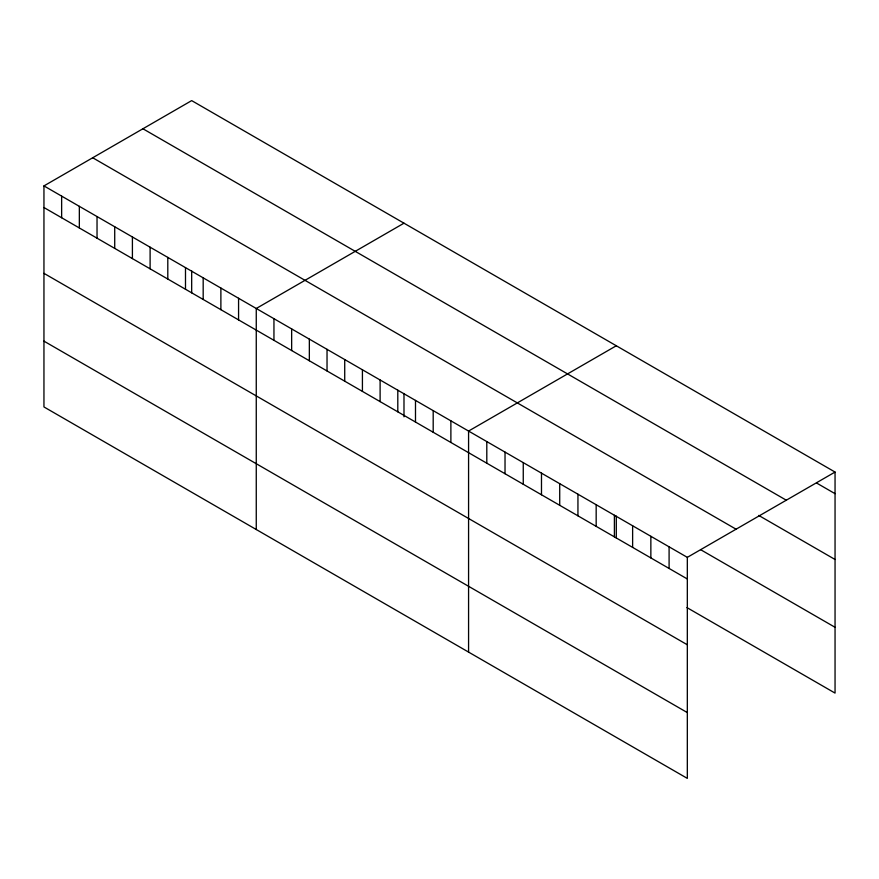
<?xml version="1.0" encoding="UTF-8"?>
<svg xmlns="http://www.w3.org/2000/svg" width="879" height="879" viewBox="0 0 879 879"><rect width="100%" height="100%" fill="white"/><g stroke="black" fill="none" stroke-linecap="round" stroke-linejoin="round"><path stroke-width="1.32" d="M43.95 185.908L687.323 557.352L687.323 778.387L43.95 406.944L43.95 185.908L191.677 100.613L835.05 472.056L835.05 693.091L686.938 607.587M403.988 223.189L256.261 308.485L256.261 529.521M616.3 345.766L468.573 431.062L468.573 652.097M687.323 557.352L835.05 472.056M816.822 483.153L835.05 493.679M142.925 128.763L786.298 500.206M758.72 515.424L835.05 559.483M92.702 157.759L736.075 529.202M700.618 549.672L835.05 627.287M43.95 207.532L687.323 578.975M43.95 273.336L687.323 644.779M43.95 341.14L687.323 712.583M669.095 546.826L669.095 568.449M650.856 536.3L650.856 557.923M632.627 525.774L632.627 547.397M616.3 516.083L616.3 538.014M614.399 515.248L614.399 536.882M596.171 504.733L596.171 526.356M577.942 494.207L577.942 515.83M559.714 483.681L559.714 505.304M541.486 473.155L541.486 494.778M523.258 462.629L523.258 484.252M505.029 452.103L505.029 473.726M486.801 441.588L486.801 463.211M450.883 420.843L450.883 442.467M433.193 410.625L433.193 432.248M415.492 400.417L415.492 422.041M403.988 393.506L403.988 416.811M397.802 390.199L397.802 411.822M380.113 379.981L380.113 401.604M362.423 369.773L362.423 391.397M344.722 359.555L344.722 381.178M327.032 349.337L327.032 370.96M309.342 339.129L309.342 360.753M291.652 328.911L291.652 350.534M273.951 318.692L273.951 340.316M238.572 298.267L238.572 319.89M220.882 288.048L220.882 309.672M203.181 277.841L203.181 299.464M191.677 270.919L191.677 292.861M185.491 267.623L185.491 289.246M167.801 257.404L167.801 279.028M150.111 247.197L150.111 268.82M132.41 236.978L132.41 258.602M114.72 226.76L114.72 248.383M97.031 216.553L97.031 238.176M79.341 206.334L79.341 227.958M61.64 196.116L61.64 217.739"/></g></svg>
